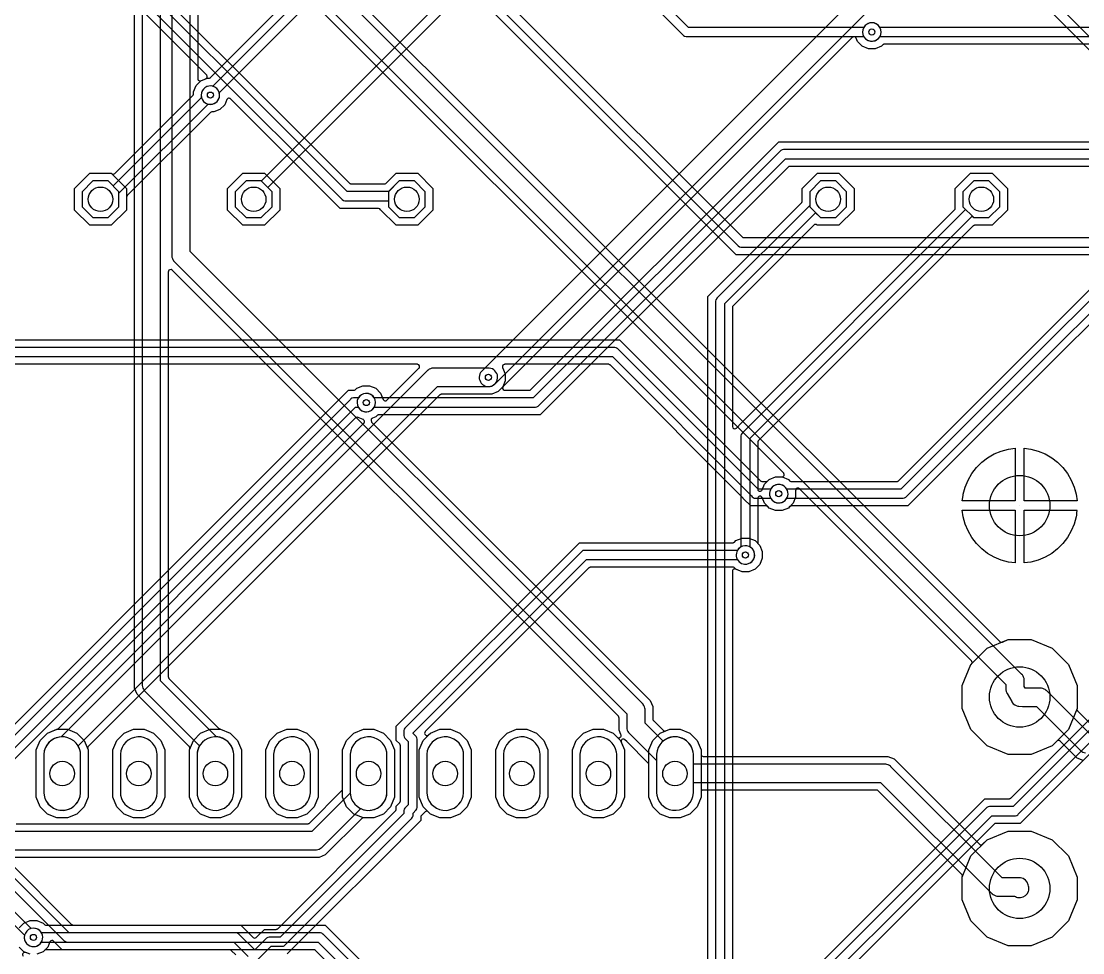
# Model space of a CAD drawing. Header units: inches. Extents: x 0 to 6.5, y 0 to 4.
# Drawn here: x 2.597 to 3.982, y 1.366 to 2.583 of the extents above; entities that cross this region are included whole.
import ezdxf

# ---------------------------------------------------------------- set-up
doc = ezdxf.new("R2010")
doc.units = ezdxf.units.IN

msp = doc.modelspace()

# ---------------------------------------------------------------- linework, layer by layer
at = {"layer": '16_copper'}
for points in [[(2.793, 3.46), (2.793, 2.277), (2.793, 2.2765), (2.793, 2.2761, 0.144215), (2.7955, 2.2697), (2.7957, 2.2694, 0.015626), (2.7962, 2.2688), (2.7965, 2.2685), (3.387, 1.678), (3.387, 1.661), (3.387, 1.6605), (3.387, 1.6601, 0.144215), (3.3895, 1.6537), (3.3897, 1.6534, 0.015626), (3.3902, 1.6528), (3.3905, 1.6525), (3.426, 1.617), (3.426, 1.5747), (3.4263, 1.572, 0.893655), (3.474, 1.5747), (3.474, 1.6253), (3.4737, 1.628, 0.55268), (3.4361, 1.6436), (3.4346, 1.6424), (3.411, 1.666), (3.411, 1.683), (3.411, 1.6835), (3.411, 1.6839, 0.144215), (3.4085, 1.6903), (3.4083, 1.6906, 0.015626), (3.4078, 1.6912), (3.4075, 1.6915), (2.817, 2.282), (2.817, 3.465)], [(2.7545, 3.4105), (2.7545, 1.716), (2.7545, 1.7155), (2.7545, 1.7151, 0.144215), (2.757, 1.7087), (2.7572, 1.7084, 0.015626), (2.7577, 1.7078), (2.758, 1.7075), (2.8293, 1.6362), (2.829, 1.6356, 0.112673), (2.826, 1.6253), (2.826, 1.5747), (2.8263, 1.572, 0.38172), (2.8513, 1.552), (2.854, 1.5523, 0.349916), (2.874, 1.5747), (2.874, 1.6253), (2.8737, 1.628, 0.348294), (2.8515, 1.648), (2.7785, 1.721), (2.7785, 3.4155)], [(3.9906, 2.393), (3.5999, 2.393), (3.5995, 2.393), (3.5992, 2.3929, 0.087654), (3.5982, 2.3925), (3.5982, 2.3925), (3.598, 2.3923), (3.5977, 2.3921), (3.2844, 2.0788), (3.2844, 2.0788), (3.2741, 2.0685), (3.0634, 2.0685), (3.063, 2.0685), (3.0627, 2.0684, 0.087654), (3.0617, 2.068), (3.0615, 2.0678), (3.0612, 2.0676), (3.0595, 2.0658), (3.055, 2.064), (3.0547, 2.0638), (3.0543, 2.0636, 0.383476), (3.0536, 2.0597), (3.0538, 2.0594), (3.054, 2.0591), (3.4177, 1.6955), (3.421, 1.6874), (3.421, 1.6714), (3.421, 1.671), (3.4211, 1.6707, 0.087654), (3.4215, 1.6697), (3.4217, 1.6695), (3.4219, 1.6692), (3.4347, 1.6565), (3.4347, 1.6564), (3.4348, 1.6564, 0.218356), (3.4371, 1.6556), (3.4375, 1.6557), (3.4378, 1.6558, 0.007894), (3.4379, 1.6558), (3.4432, 1.658), (3.4568, 1.658), (3.4693, 1.6528), (3.4788, 1.6433), (3.484, 1.6308), (3.484, 1.5692), (3.4788, 1.5567), (3.4693, 1.5472), (3.4568, 1.542), (3.4432, 1.542), (3.4307, 1.5472), (3.4212, 1.5567), (3.416, 1.5692), (3.416, 1.6116), (3.416, 1.612), (3.4159, 1.6123, 0.087654), (3.4155, 1.6133), (3.4153, 1.6135), (3.4151, 1.6138), (3.387, 1.6419), (3.387, 1.6419), (3.3847, 1.6442), (3.3845, 1.6444), (3.3843, 1.6446, 0.747777), (3.3798, 1.6409), (3.384, 1.6308), (3.384, 1.5692), (3.3788, 1.5567), (3.3693, 1.5472), (3.3568, 1.542), (3.3432, 1.542), (3.3307, 1.5472), (3.3212, 1.5567), (3.316, 1.5692), (3.316, 1.6308), (3.3212, 1.6433), (3.3307, 1.6528), (3.3432, 1.658), (3.3568, 1.658), (3.3693, 1.6528), (3.3745, 1.6476), (3.3747, 1.6474), (3.3749, 1.6472, 0.747791), (3.3794, 1.6509), (3.377, 1.6566), (3.377, 1.6726), (3.377, 1.673), (3.3769, 1.6733, 0.087654), (3.3765, 1.6743), (3.3763, 1.6745), (3.3761, 1.6748), (2.7936, 2.2573), (2.7935, 2.2573), (2.7935, 2.2574, 0.54841), (2.7886, 2.256), (2.7886, 2.2556), (2.7885, 2.2553, 0.01577), (2.7885, 2.2551), (2.7885, 1.7264), (2.7885, 1.726), (2.7886, 1.7257, 0.087654), (2.789, 1.7247), (2.7892, 1.7245), (2.7894, 1.7242), (2.8547, 1.6589), (2.855, 1.6587), (2.8553, 1.6585, 0.080707), (2.8562, 1.6581), (2.8565, 1.658), (2.8567, 1.658), (2.8693, 1.6528), (2.8788, 1.6433), (2.884, 1.6308), (2.884, 1.5692), (2.8788, 1.5567), (2.8693, 1.5472), (2.8568, 1.542), (2.8432, 1.542), (2.8307, 1.5472), (2.8212, 1.5567), (2.816, 1.5692), (2.816, 1.6308), (2.8166, 1.6322, 0.229632), (2.8164, 1.6348), (2.8162, 1.6351), (2.816, 1.6354, 0.007882), (2.8159, 1.6355), (2.7545, 1.6969), (2.7478, 1.7035), (2.7445, 1.7116), (2.7445, 3.4051)], [(2.827, 2.965), (2.827, 2.5075), (2.8271, 2.5071), (2.8271, 2.5067, 0.374457), (2.8304, 2.5045), (2.8304, 2.5045), (2.8304, 2.5045), (2.8307, 2.5046), (2.8311, 2.5047), (2.8391, 2.508), (2.8416, 2.508, 0.14431), (2.8433, 2.5085), (2.8435, 2.5087), (2.8438, 2.5089), (3.6621, 3.3272)], [(1.0958, 2.9328), (1.49, 2.5385), (1.49, 2.5025), (1.49, 2.5023), (1.49, 2.5021, 0.153128), (1.4913, 2.4987), (1.4918, 2.4983), (2.6009, 1.3891), (2.6008, 1.3888, 0.509526), (2.6134, 1.374), (2.6153, 1.3743, 1), (2.6097, 1.3977), (2.6094, 1.3976), (1.502, 2.505), (1.502, 2.541), (1.502, 2.5412), (1.502, 2.5414, 0.153128), (1.5007, 2.5448), (1.5002, 2.5452), (1.106, 2.9395)], [(4.8761, 2.5525), (3.7234, 2.5525), (3.723, 2.5525), (3.7227, 2.5524, 0.087654), (3.7217, 2.552), (3.7215, 2.5518), (3.7212, 2.5516), (3.7195, 2.5498), (3.7114, 2.5465), (3.7026, 2.5465), (3.6945, 2.5498), (3.6883, 2.556), (3.6865, 2.5605), (3.6863, 2.5608), (3.6861, 2.5612, 0.383476), (3.6822, 2.5619), (3.6819, 2.5617), (3.6816, 2.5615), (3.2257, 2.1056), (3.2257, 2.1055), (3.2256, 2.1055, 0.54841), (3.227, 2.1006), (3.2274, 2.1006), (3.2277, 2.1005, 0.01577), (3.2279, 2.1005), (3.2596, 2.1005), (3.26, 2.1005), (3.2603, 2.1006, 0.087654), (3.2613, 2.101), (3.2615, 2.1012), (3.2618, 2.1014), (3.5854, 2.425), (4.0051, 2.425)], [(3.0369, 1.3441), (2.9907, 1.3902), (2.9906, 1.3904), (2.9904, 1.3905, 0.153125), (2.9871, 1.392), (2.9865, 1.392), (2.659, 1.392), (1.5406, 2.5104), (1.5407, 2.5107, 1), (1.5173, 2.5163), (1.517, 2.5144, 0.509526), (1.5318, 2.5018), (1.5321, 2.5019), (2.6523, 1.3818), (2.6524, 1.3816), (2.6526, 1.3815, 0.153125), (2.6559, 1.38), (2.6565, 1.38), (2.984, 1.38), (3.0288, 1.3352)], [(3.9985, 2.415), (3.592, 2.415), (3.5918, 2.415), (3.5916, 2.415, 0.153128), (3.5882, 2.4137), (3.5878, 2.4132), (3.265, 2.0905), (3.0574, 2.0905), (3.0573, 2.0908, 1), (3.0367, 2.0782), (3.0378, 2.0767, 0.240078), (3.0479, 2.0725), (3.0498, 2.0728, 0.198911), (3.0573, 2.0782), (3.0574, 2.0785), (3.2675, 2.0785), (3.2677, 2.0785), (3.2679, 2.0785, 0.153128), (3.2713, 2.0798), (3.2717, 2.0803), (3.5945, 2.403), (3.996, 2.403)], [(3.493, 0.9649), (3.493, 2.2231), (3.6151, 2.3452), (3.6153, 2.3455), (3.6155, 2.3458, 0.087651), (3.6159, 2.3467), (3.616, 2.347), (3.616, 2.3474), (3.616, 2.3641), (3.6359, 2.384), (3.6641, 2.384), (3.684, 2.3641), (3.684, 2.3359), (3.6641, 2.316), (3.6359, 2.316), (3.6356, 2.3163, 0.414231), (3.6314, 2.3163), (3.5259, 2.2108), (3.5257, 2.2105), (3.5255, 2.2102, 0.087651), (3.5251, 2.2093), (3.525, 2.209), (3.525, 2.2086), (3.525, 2.0534), (3.525, 2.0533), (3.525, 2.0531, 0.548396), (3.5295, 2.0508), (3.5297, 2.051), (3.53, 2.0511, 0.015772), (3.5301, 2.0512), (3.5363, 2.0574), (3.8151, 2.3362), (3.8153, 2.3365), (3.8155, 2.3368, 0.087651), (3.8159, 2.3377), (3.816, 2.338), (3.816, 2.3384), (3.816, 2.3641), (3.8359, 2.384), (3.8641, 2.384), (3.884, 2.3641), (3.884, 2.3359), (3.8641, 2.316), (3.8414, 2.316), (3.841, 2.316), (3.8407, 2.3159, 0.087654), (3.8397, 2.3155), (3.8395, 2.3153), (3.8392, 2.3151), (3.5589, 2.0348), (3.5587, 2.0345), (3.5585, 2.0342, 0.087651), (3.5581, 2.0333), (3.558, 2.033), (3.558, 2.0326), (3.558, 1.9717), (3.558, 1.9714), (3.558, 1.9711, 0.74779), (3.5638, 1.9705), (3.5668, 1.978), (3.573, 1.9842), (3.5811, 1.9875), (3.5899, 1.9875), (3.598, 1.9842), (3.5997, 1.9824, 0.144304), (3.6012, 1.9816), (3.6015, 1.9815), (3.6019, 1.9815), (3.7396, 1.9815), (3.74, 1.9815), (3.7403, 1.9816, 0.087654), (3.7413, 1.982), (3.7415, 1.9822), (3.7418, 1.9824), (4.1844, 2.425)], [(4.1868, 2.4132), (3.745, 1.9715), (3.5959, 1.9715), (3.5958, 1.9718, 1), (3.5752, 1.9592), (3.5763, 1.9577, 0.240078), (3.5864, 1.9535), (3.5883, 1.9538, 0.198911), (3.5958, 1.9592), (3.5959, 1.9595), (3.7475, 1.9595), (3.7477, 1.9595), (3.7479, 1.9595, 0.153128), (3.7513, 1.9608), (3.7517, 1.9613), (4.1935, 2.403)], [(4.1967, 2.3921), (3.7541, 1.9495), (3.6019, 1.9495), (3.6015, 1.9495), (3.6012, 1.9494, 0.087654), (3.6002, 1.949), (3.6, 1.9488), (3.5997, 1.9486), (3.598, 1.9468), (3.5899, 1.9435), (3.5811, 1.9435), (3.573, 1.9468), (3.5668, 1.953), (3.5638, 1.9605), (3.5636, 1.9607), (3.5635, 1.9609, 0.747777), (3.558, 1.9593), (3.558, 1.9019), (3.558, 1.9015), (3.5581, 1.9012, 0.087654), (3.5585, 1.9002), (3.5587, 1.9), (3.5589, 1.8997), (3.5607, 1.898), (3.564, 1.8899), (3.564, 1.8811), (3.5607, 1.873), (3.5545, 1.8668), (3.5464, 1.8635), (3.5376, 1.8635), (3.5291, 1.867), (3.5288, 1.8671), (3.5284, 1.8672, 0.383481), (3.5251, 1.865), (3.5251, 1.8647), (3.525, 1.8642), (3.525, 1.2449)], [(3.515, 0.957), (3.515, 2.214), (3.6335, 2.3325), (3.6401, 2.326), (3.6599, 2.326), (3.674, 2.3401), (3.674, 2.3599), (3.6599, 2.374), (3.6401, 2.374), (3.626, 2.3599), (3.626, 2.342), (3.5048, 2.2207), (3.5046, 2.2206), (3.5045, 2.2204, 0.153125), (3.503, 2.2171), (3.503, 2.2165), (3.503, 0.9595)], [(3.5363, 1.2489), (3.8544, 1.567), (3.8861, 1.567), (3.8865, 1.567), (3.8868, 1.5671, 0.087654), (3.8878, 1.5675), (3.888, 1.5677), (3.8883, 1.5679), (4.4986, 2.1782)], [(4.5095, 2.175), (3.8915, 1.557), (3.861, 1.557), (3.8608, 1.557), (3.8606, 1.557, 0.153128), (3.8572, 1.5557), (3.8568, 1.5552), (3.5378, 1.2362)], [(3.548, 1.2295), (3.8635, 1.545), (3.894, 1.545), (3.8942, 1.545), (3.8944, 1.545, 0.153128), (3.8978, 1.5463), (3.8982, 1.5468), (4.5197, 2.1683)], [(4.5315, 2.1659), (3.9006, 1.535), (3.8689, 1.535), (3.8685, 1.535), (3.8682, 1.5349, 0.087654), (3.8672, 1.5345), (3.867, 1.5343), (3.8667, 1.5341), (3.5589, 1.2263)], [(2.5899, 1.5345), (2.9706, 1.5345), (2.971, 1.5345), (2.9713, 1.5346, 0.087654), (2.9723, 1.535), (2.9725, 1.5352), (2.9728, 1.5354), (3.0151, 1.5777), (3.0153, 1.578), (3.0155, 1.5783, 0.087651), (3.0159, 1.5792), (3.016, 1.5795), (3.016, 1.5795, 0.010007), (3.016, 1.5796), (3.016, 1.5799), (3.016, 1.6308), (3.0212, 1.6433), (3.0307, 1.6528), (3.0432, 1.658), (3.0568, 1.658), (3.0693, 1.6528), (3.0788, 1.6433), (3.084, 1.6308), (3.084, 1.5692), (3.0788, 1.5567), (3.0693, 1.5472), (3.0568, 1.542), (3.0429, 1.542), (3.0425, 1.542), (3.0422, 1.5419, 0.087654), (3.0412, 1.5415), (3.041, 1.5413), (3.0407, 1.5411), (2.9935, 1.4938), (2.9854, 1.4905), (2.5819, 1.4905)], [(2.5795, 1.5005), (2.981, 1.5005), (2.9815, 1.5005), (2.9819, 1.5005, 0.144215), (2.9883, 1.503), (2.9886, 1.5032, 0.015626), (2.9892, 1.5037), (2.9895, 1.504), (3.0398, 1.5543), (3.0408, 1.5538, 0.516612), (3.074, 1.5747), (3.074, 1.6253), (3.0737, 1.628, 0.893655), (3.026, 1.6253), (3.026, 1.5747), (3.026, 1.5745), (2.976, 1.5245), (2.5845, 1.5245)], [(2.5797, 1.4854), (2.6622, 1.4029), (2.6625, 1.4027), (2.6628, 1.4025, 0.087651), (2.6637, 1.4021), (2.664, 1.402), (2.6644, 1.402), (2.9931, 1.402), (3.0375, 1.3576)], [(3.0155, 1.3344), (2.9808, 1.3691), (2.9805, 1.3693), (2.9802, 1.3695, 0.087651), (2.9793, 1.3699), (2.979, 1.37), (2.9786, 1.37), (2.6499, 1.37), (2.6396, 1.3803), (2.6388, 1.3811, 0.458567), (2.6342, 1.3808), (2.6341, 1.3805), (2.6339, 1.3801), (2.6312, 1.3735), (2.625, 1.3673), (2.6169, 1.364)], [(2.6081, 1.364), (2.6024, 1.3664), (2.6022, 1.3664), (2.6019, 1.3665, 0.747768), (2.5992, 1.3615)]]:
    msp.add_lwpolyline(points, format="xyb", dxfattribs=at)
for points in [[(4.5329, 3.42, 0.924393), (4.5329, 3.444), (4.521, 3.444), (4.5205, 3.444), (4.5201, 3.444, 0.144215), (4.5137, 3.4415), (4.5134, 3.4413, 0.015626), (4.5128, 3.4408), (4.5125, 3.4405), (3.1973, 2.1253), (3.1962, 2.1238, 0.854081), (3.2143, 2.1083), (4.526, 3.42)], [(2.8463, 2.4743, 0.414214), (2.8552, 2.4888), (2.8551, 2.4891), (3.6819, 3.3159), (3.6822, 3.3158, 1), (3.6878, 3.3392), (3.6859, 3.3395, 0.509526), (3.6733, 3.3247), (3.6734, 3.3244), (2.8466, 2.4976), (2.8463, 2.4977, 1), (2.8407, 2.4743), (2.8426, 2.474), (2.8444, 2.474)], [(4.9815, 2.487), (4.9815, 2.513), (4.963, 2.5315), (4.937, 2.5315), (4.9332, 2.5278), (4.8882, 2.5727), (4.8881, 2.5729), (4.8879, 2.573, 0.153125), (4.8846, 2.5745), (4.884, 2.5745), (3.7174, 2.5745), (3.7173, 2.5748, 1), (3.6967, 2.5622), (3.6978, 2.5607, 0.509525), (3.7173, 2.5622), (3.7174, 2.5625), (4.8815, 2.5625), (4.9247, 2.5193), (4.9185, 2.513), (4.9185, 2.487), (4.937, 2.4685), (4.963, 2.4685)], [(3.5448, 1.8738, 0.668177), (3.5483, 1.8958), (3.548, 1.8959), (3.548, 2.038), (3.838, 2.328), (3.8401, 2.326), (3.8599, 2.326), (3.874, 2.3401), (3.874, 2.3599), (3.8599, 2.374), (3.8401, 2.374), (3.826, 2.3599), (3.826, 2.3401), (3.8295, 2.3365), (3.5378, 2.0447), (3.5376, 2.0446), (3.5375, 2.0444, 0.153125), (3.536, 2.0411), (3.536, 2.0405), (3.536, 1.8959), (3.5357, 1.8958, 0.788335), (3.5429, 1.8735)], [(2.654, 1.5523, 0.349916), (2.674, 1.5747), (2.674, 1.6253), (2.6737, 1.628, 0.893655), (2.626, 1.6253), (2.626, 1.5747), (2.6263, 1.572, 0.38172), (2.6513, 1.552)], [(2.754, 1.5523, 0.349916), (2.774, 1.5747), (2.774, 1.6253), (2.7737, 1.628, 0.893655), (2.726, 1.6253), (2.726, 1.5747), (2.7263, 1.572, 0.38172), (2.7513, 1.552)], [(2.954, 1.5523, 0.349916), (2.974, 1.5747), (2.974, 1.6253), (2.9737, 1.628, 0.893655), (2.926, 1.6253), (2.926, 1.5747), (2.9263, 1.572, 0.38172), (2.9513, 1.552)], [(3.154, 1.5523, 0.349916), (3.174, 1.5747), (3.174, 1.6253), (3.1737, 1.628, 0.893655), (3.126, 1.6253), (3.126, 1.5747), (3.1263, 1.572, 0.38172), (3.1513, 1.552)], [(3.254, 1.5523, 0.349916), (3.274, 1.5747), (3.274, 1.6253), (3.2737, 1.628, 0.893655), (3.226, 1.6253), (3.226, 1.5747), (3.2263, 1.572, 0.38172), (3.2513, 1.552)], [(3.354, 1.5523, 0.349916), (3.374, 1.5747), (3.374, 1.6253), (3.3737, 1.628, 0.893655), (3.326, 1.6253), (3.326, 1.5747), (3.3263, 1.572, 0.38172), (3.3513, 1.552)]]:
    msp.add_lwpolyline(points, format="xyb", close=True, dxfattribs=at)
msp.add_lwpolyline([(3.712, 3.176), (2.91, 2.374), (2.9099, 2.374), (2.8901, 2.374), (2.876, 2.3599), (2.876, 2.3401), (2.8901, 2.326), (2.9099, 2.326), (2.924, 2.3401), (2.924, 2.3599), (2.9185, 2.3655), (3.7222, 3.1693)], dxfattribs=at)
for points in [[(2.6859, 2.316), (2.666, 2.3359), (2.666, 2.3641), (2.6859, 2.384), (2.7141, 2.384), (2.734, 2.3641), (2.734, 2.3359), (2.7141, 2.316)], [(2.724, 2.3401), (2.724, 2.3599), (2.7099, 2.374), (2.6901, 2.374), (2.676, 2.3599), (2.676, 2.3401), (2.6901, 2.326), (2.7099, 2.326)], [(3.124, 2.3401), (3.124, 2.3599), (3.1099, 2.374), (3.0901, 2.374), (3.076, 2.3599), (3.076, 2.3401), (3.0901, 2.326), (3.1099, 2.326)], [(3.8251, 1.956), (3.8257, 1.9606), (3.8257, 1.9606), (3.8257, 1.9606), (3.8261, 1.9636), (3.8261, 1.9636), (3.8261, 1.9636), (3.8263, 1.9647), (3.8288, 1.9742), (3.8326, 1.9832), (3.8375, 1.9918), (3.8435, 1.9996), (3.8504, 2.0065), (3.8582, 2.0125), (3.8668, 2.0174), (3.8758, 2.0212), (3.8853, 2.0237), (3.894, 2.0249), (3.894, 1.956)], [(3.906, 1.956), (3.906, 2.0249), (3.9147, 2.0237), (3.9242, 2.0212), (3.9332, 2.0174), (3.9418, 2.0125), (3.9496, 2.0065), (3.9565, 1.9996), (3.9625, 1.9918), (3.9674, 1.9832), (3.9712, 1.9742), (3.9737, 1.9647), (3.9749, 1.956)], [(3.8853, 1.8763), (3.8758, 1.8788), (3.8668, 1.8826), (3.8582, 1.8875), (3.8504, 1.8935), (3.8435, 1.9004), (3.8375, 1.9082), (3.8326, 1.9168), (3.8288, 1.9258), (3.8263, 1.9353), (3.8251, 1.944), (3.894, 1.944), (3.894, 1.8751)], [(3.9, 1.95), (3.9, 1.95), (3.9, 1.95), (3.9, 1.95)], [(3.906, 1.944), (3.9749, 1.944), (3.9748, 1.9434), (3.9748, 1.9434), (3.9748, 1.9434), (3.9744, 1.9404), (3.9744, 1.9404), (3.9744, 1.9404), (3.974, 1.9374), (3.974, 1.9374), (3.974, 1.9374), (3.9737, 1.9353), (3.9712, 1.9258), (3.9674, 1.9168), (3.9625, 1.9082), (3.9565, 1.9004), (3.9496, 1.8935), (3.9418, 1.8875), (3.9332, 1.8826), (3.9242, 1.8788), (3.9147, 1.8763), (3.906, 1.8751)], [(3.8851, 1.625), (3.8575, 1.6364), (3.8364, 1.6575), (3.825, 1.6851), (3.825, 1.7149), (3.8364, 1.7425), (3.8575, 1.7636), (3.8851, 1.775), (3.9149, 1.775), (3.9425, 1.7636), (3.9636, 1.7425), (3.975, 1.7149), (3.975, 1.6851), (3.9636, 1.6575), (3.9425, 1.6364), (3.9149, 1.625)], [(2.6432, 1.542), (2.6307, 1.5472), (2.6212, 1.5567), (2.616, 1.5692), (2.616, 1.6308), (2.6212, 1.6433), (2.6307, 1.6528), (2.6432, 1.658), (2.6568, 1.658), (2.6693, 1.6528), (2.6788, 1.6433), (2.684, 1.6308), (2.684, 1.5692), (2.6788, 1.5567), (2.6693, 1.5472), (2.6568, 1.542)], [(2.7432, 1.542), (2.7307, 1.5472), (2.7212, 1.5567), (2.716, 1.5692), (2.716, 1.6308), (2.7212, 1.6433), (2.7307, 1.6528), (2.7432, 1.658), (2.7568, 1.658), (2.7693, 1.6528), (2.7788, 1.6433), (2.784, 1.6308), (2.784, 1.5692), (2.7788, 1.5567), (2.7693, 1.5472), (2.7568, 1.542)], [(2.9432, 1.542), (2.9307, 1.5472), (2.9212, 1.5567), (2.916, 1.5692), (2.916, 1.6308), (2.9212, 1.6433), (2.9307, 1.6528), (2.9432, 1.658), (2.9568, 1.658), (2.9693, 1.6528), (2.9788, 1.6433), (2.984, 1.6308), (2.984, 1.5692), (2.9788, 1.5567), (2.9693, 1.5472), (2.9568, 1.542)], [(3.1432, 1.542), (3.1307, 1.5472), (3.1212, 1.5567), (3.116, 1.5692), (3.116, 1.6308), (3.1212, 1.6433), (3.1307, 1.6528), (3.1432, 1.658), (3.1568, 1.658), (3.1693, 1.6528), (3.1788, 1.6433), (3.184, 1.6308), (3.184, 1.5692), (3.1788, 1.5567), (3.1693, 1.5472), (3.1568, 1.542)], [(3.2432, 1.542), (3.2307, 1.5472), (3.2212, 1.5567), (3.216, 1.5692), (3.216, 1.6308), (3.2212, 1.6433), (3.2307, 1.6528), (3.2432, 1.658), (3.2568, 1.658), (3.2693, 1.6528), (3.2788, 1.6433), (3.284, 1.6308), (3.284, 1.5692), (3.2788, 1.5567), (3.2693, 1.5472), (3.2568, 1.542)], [(3.8851, 1.375), (3.8575, 1.3864), (3.8364, 1.4075), (3.825, 1.4351), (3.825, 1.4649), (3.8364, 1.4925), (3.8575, 1.5136), (3.8851, 1.525), (3.9149, 1.525), (3.9425, 1.5136), (3.9636, 1.4925), (3.975, 1.4649), (3.975, 1.4351), (3.9636, 1.4075), (3.9425, 1.3864), (3.9149, 1.375)]]:
    msp.add_lwpolyline(points, close=True, dxfattribs=at)
at = {"layer": '1_copper'}
for points in [[(4.5046, 2.0489), (3.713, 2.8405), (3.713, 2.8765), (3.713, 2.8767), (3.713, 2.8769, 0.153128), (3.7117, 2.8803), (3.7112, 2.8807), (3.1631, 3.4289), (3.1632, 3.4292, 1), (3.1398, 3.4348), (3.1395, 3.4329, 0.509526), (3.1543, 3.4203), (3.1546, 3.4204), (3.701, 2.874), (3.701, 2.838), (3.701, 2.8378), (3.701, 2.8376, 0.153128), (3.7023, 2.8342), (3.7028, 2.8338), (4.4961, 2.0404)], [(3.1215, 2.9035), (3.4608, 2.5643), (3.4609, 2.5641), (3.4611, 2.564, 0.153125), (3.4644, 2.5625), (3.465, 2.5625), (3.6966, 2.5625), (3.6967, 2.5622, 0.282028), (3.7079, 2.5565), (3.7098, 2.5568, 1), (3.7042, 2.5802), (3.7024, 2.5796, 0.158384), (3.6967, 2.5748), (3.6966, 2.5745), (3.4675, 2.5745), (3.1282, 2.9137)], [(4.114, 2.2995), (3.539, 2.2995), (2.9926, 2.8459), (2.9927, 2.8462, 1), (2.9693, 2.8518), (2.969, 2.8499, 0.509526), (2.9838, 2.8373), (2.9841, 2.8374), (3.5323, 2.2893), (3.5324, 2.2891), (3.5326, 2.289, 0.153125), (3.5359, 2.2875), (3.5365, 2.2875), (4.1115, 2.2875)], [(2.8719, 2.7747), (3.8741, 1.7725), (3.8742, 1.7724), (3.8742, 1.7724, 0.218345), (3.8766, 1.7716), (3.877, 1.7717), (3.8773, 1.7718, 0.007884), (3.8774, 1.7718), (3.8851, 1.775), (3.9149, 1.775), (3.9425, 1.7636), (3.9636, 1.7425), (3.975, 1.7149), (3.975, 1.6851), (3.975, 1.6851, 0.218355), (3.9752, 1.6826), (3.9755, 1.6822), (3.9756, 1.682, 0.007911), (3.9757, 1.6819), (3.9957, 1.6619)], [(2.8405, 2.758), (3.882, 1.7165), (3.882, 1.7105), (3.882, 1.7099), (3.8821, 1.7093, 0.082892), (3.8831, 1.7055), (3.8833, 1.7051), (3.8836, 1.7045), (3.8896, 1.694), (3.8899, 1.6935), (3.8902, 1.693, 0.191628), (3.8977, 1.6882), (3.8982, 1.6882), (3.8988, 1.6881), (3.9038, 1.6876), (3.9043, 1.6875), (3.905, 1.6875), (3.922, 1.6875), (3.979, 1.6305), (3.9794, 1.6302), (3.9797, 1.6299, 0.144213), (3.9859, 1.6271)], [(3.9925, 1.651), (3.9355, 1.708), (3.9351, 1.7083), (3.9348, 1.7086, 0.144213), (3.9286, 1.7114), (3.9282, 1.7114, 0.015609), (3.9274, 1.7115), (3.927, 1.7115), (3.9072, 1.7115), (3.906, 1.7137), (3.906, 1.7215), (3.906, 1.722), (3.906, 1.7224, 0.144215), (3.9035, 1.7288), (3.9033, 1.7291, 0.015626), (3.9028, 1.7297), (3.9025, 1.73), (2.861, 2.7715)], [(2.5344, 2.1665), (3.3776, 2.1665), (3.5617, 1.9824), (3.562, 1.9822), (3.5623, 1.982, 0.087651), (3.5632, 1.9816), (3.5635, 1.9815), (3.5639, 1.9815), (3.5691, 1.9815), (3.5695, 1.9815), (3.5698, 1.9816, 0.087654), (3.5708, 1.982), (3.571, 1.9822), (3.5713, 1.9824), (3.573, 1.9842), (3.5811, 1.9875), (3.5896, 1.9875), (3.5898, 1.9875), (3.5899, 1.9875, 0.54841), (3.5923, 1.992), (3.5921, 1.9922), (3.5919, 1.9925, 0.015772), (3.5918, 1.9926), (2.837, 2.7474)], [(2.6794, 2.7167), (3.0252, 2.3709), (3.0255, 2.3707), (3.0258, 2.3705, 0.087651), (3.0267, 2.3701), (3.027, 2.37), (3.0274, 2.37), (3.0707, 2.37), (3.071, 2.37), (3.0713, 2.3701, 0.087654), (3.0723, 2.3705), (3.0725, 2.3707), (3.0728, 2.3709), (3.0859, 2.384), (3.1141, 2.384), (3.134, 2.3641), (3.134, 2.3359), (3.1141, 2.316), (3.0859, 2.316), (3.0657, 2.3362), (3.0657, 2.3363, 0.291647), (3.063, 2.338), (3.0129, 2.338), (2.8698, 2.4811), (2.8695, 2.4813), (2.8692, 2.4816, 0.383473), (2.8652, 2.4808), (2.8651, 2.4805), (2.8649, 2.4801), (2.8622, 2.4735), (2.856, 2.4673), (2.8479, 2.464), (2.8454, 2.464, 0.14431), (2.8437, 2.4635), (2.8435, 2.4633), (2.8432, 2.4631), (2.7349, 2.3548), (2.7347, 2.3545), (2.7345, 2.3542, 0.087651), (2.7341, 2.3533), (2.734, 2.353), (2.734, 2.3526), (2.734, 2.3359), (2.7141, 2.316), (2.6859, 2.316), (2.666, 2.3359), (2.666, 2.3641), (2.6859, 2.384), (2.7141, 2.384), (2.7144, 2.3837, 0.414231), (2.7186, 2.3837), (2.8206, 2.4857), (2.8208, 2.486), (2.821, 2.4863, 0.087651), (2.8214, 2.4872), (2.8215, 2.4875), (2.8215, 2.4879), (2.8215, 2.4904), (2.8248, 2.4985), (2.831, 2.5047), (2.8376, 2.5074), (2.838, 2.5076), (2.8383, 2.5078, 0.383476), (2.839, 2.5117), (2.8389, 2.5119), (2.8386, 2.5123), (2.6568, 2.6941)], [(2.5435, 2.1445), (3.3685, 2.1445), (3.5501, 1.9629), (3.5501, 1.9629, 0.258803), (3.5549, 1.9595), (3.5555, 1.9595), (3.5751, 1.9595), (3.5752, 1.9592, 1), (3.5958, 1.9718), (3.5947, 1.9733, 0.509525), (3.5752, 1.9718), (3.5751, 1.9715), (3.5585, 1.9715), (3.3752, 2.1547), (3.3751, 2.1549), (3.3749, 2.155, 0.153125), (3.3716, 2.1565), (3.371, 2.1565), (2.541, 2.1565)], [(2.397, 1.4737), (3.0239, 2.1005), (3.0306, 2.1005), (3.031, 2.1005), (3.0313, 2.1006, 0.087654), (3.0323, 2.101), (3.0325, 2.1012), (3.0328, 2.1014), (3.0345, 2.1032), (3.0426, 2.1065), (3.0514, 2.1065), (3.0595, 2.1032), (3.0657, 2.097), (3.0691, 2.0886), (3.0693, 2.0883), (3.0695, 2.0879, 0.383476), (3.0734, 2.0872), (3.0737, 2.0874), (3.074, 2.0876), (3.1158, 2.1294), (3.1158, 2.1295), (3.1159, 2.1295, 0.54841), (3.1145, 2.1344), (3.1141, 2.1344), (3.1138, 2.1345, 0.01577), (3.1136, 2.1345), (2.5489, 2.1345)], [(3.9831, 1.617), (3.975, 1.6203), (3.9528, 1.6425), (3.9527, 1.6427, 0.39257), (3.9486, 1.6425), (3.9425, 1.6364), (3.9149, 1.625), (3.8851, 1.625), (3.8575, 1.6364), (3.8364, 1.6575), (3.825, 1.6851), (3.825, 1.7149), (3.8364, 1.7425), (3.837, 1.7431, 0.414231), (3.837, 1.7473), (3.6126, 1.9718), (3.6125, 1.9718), (3.6125, 1.9719, 0.54841), (3.6076, 1.9705), (3.6076, 1.9701), (3.6075, 1.9698, 0.01577), (3.6075, 1.9696), (3.6075, 1.9611), (3.6042, 1.953), (3.598, 1.9468), (3.5899, 1.9435), (3.5811, 1.9435), (3.573, 1.9468), (3.5713, 1.9486, 0.144304), (3.5698, 1.9494), (3.5695, 1.9495), (3.5691, 1.9495), (3.5489, 1.9495), (3.5394, 1.959), (3.5392, 1.9593), (3.5391, 1.9596, 0.015774), (3.539, 1.9598), (3.5388, 1.96), (3.5386, 1.9603), (3.3653, 2.1336), (3.365, 2.1338), (3.3647, 2.134, 0.087651), (3.3638, 2.1344), (3.3635, 2.1345), (3.3631, 2.1345), (3.2278, 2.1345), (3.2274, 2.1344), (3.227, 2.1344, 0.383484), (3.2248, 2.1311), (3.2249, 2.1308), (3.225, 2.1304), (3.2285, 2.1219), (3.2285, 2.1131), (3.2252, 2.105), (3.219, 2.0988), (3.2109, 2.0955), (3.1454, 2.0955), (3.145, 2.0955), (3.1447, 2.0954, 0.087654), (3.1437, 2.095), (3.1435, 2.0948), (3.1432, 2.0946), (2.6841, 1.6355), (2.684, 1.6354), (2.684, 1.6354, 0.218345), (2.6832, 1.633), (2.6833, 1.6326), (2.6834, 1.6323, 0.005221), (2.6834, 1.6322), (2.684, 1.6308), (2.684, 1.5692), (2.6788, 1.5567), (2.6693, 1.5472), (2.6568, 1.542), (2.6432, 1.542), (2.6307, 1.5472), (2.6212, 1.5567), (2.616, 1.5692), (2.616, 1.6308), (2.6212, 1.6433), (2.6307, 1.6528), (2.6433, 1.658), (2.6435, 1.658), (2.6438, 1.6581, 0.087654), (2.6448, 1.6585), (2.645, 1.6587), (2.6453, 1.6589), (3.0439, 2.0575), (3.0441, 2.0578), (3.0443, 2.0581, 0.383473), (3.0435, 2.062), (3.0433, 2.0622), (3.0429, 2.0624), (3.0363, 2.0651), (3.0363, 2.0651), (3.0362, 2.0651, 0.218355), (3.0337, 2.0649), (3.0334, 2.0647), (3.0331, 2.0645, 0.007882), (3.0331, 2.0644), (2.5687, 1.6001)], [(2.03, 1.0755), (3.033, 2.0785), (3.0366, 2.0785), (3.0367, 2.0782, 1), (3.0573, 2.0908), (3.0562, 2.0923, 0.509525), (3.0367, 2.0908), (3.0366, 2.0905), (3.0305, 2.0905), (3.0303, 2.0905), (3.0301, 2.0905, 0.153128), (3.0267, 2.0892), (3.0263, 2.0887), (2.3966, 1.4591), (2.3962, 1.4598, 1), (2.3778, 1.4442), (2.3792, 1.4428), (2.3799, 1.4424), (2.0198, 1.0822)], [(2.5938, 1.3985), (2.6, 1.4047), (2.6081, 1.408), (2.6169, 1.408), (2.625, 1.4047), (2.6267, 1.4029, 0.144304), (2.6282, 1.4021), (2.6285, 1.402), (2.6289, 1.402), (2.8831, 1.402), (2.8991, 1.386), (2.8993, 1.3859, 0.39257), (2.9034, 1.386), (2.9139, 1.3965), (2.9291, 1.3965), (2.9295, 1.3965), (2.9298, 1.3966, 0.087654), (2.9308, 1.397), (2.931, 1.3972), (2.9313, 1.3974), (3.0851, 1.5512), (3.0853, 1.5515), (3.0855, 1.5518, 0.087651), (3.0859, 1.5527), (3.086, 1.553), (3.086, 1.5534), (3.086, 1.5576), (3.0906, 1.5622), (3.0908, 1.5625), (3.091, 1.5628, 0.087651), (3.0914, 1.5637), (3.0915, 1.564), (3.0915, 1.5644), (3.0915, 1.6366), (3.0915, 1.637), (3.0914, 1.6373, 0.087654), (3.091, 1.6383), (3.0908, 1.6385), (3.0906, 1.6388), (3.086, 1.6434), (3.086, 1.6621), (3.3254, 1.9015), (3.5256, 1.9015), (3.526, 1.9015), (3.5263, 1.9016, 0.087654), (3.5273, 1.902), (3.5275, 1.9022), (3.5278, 1.9024), (3.5295, 1.9042), (3.5376, 1.9075), (3.5464, 1.9075), (3.5545, 1.9042), (3.5607, 1.898), (3.564, 1.8899), (3.564, 1.8811), (3.5607, 1.873), (3.5545, 1.8668), (3.5464, 1.8635), (3.5376, 1.8635), (3.5295, 1.8668), (3.5278, 1.8686, 0.144304), (3.5263, 1.8694), (3.526, 1.8695), (3.5256, 1.8695), (3.3399, 1.8695), (3.3395, 1.8695), (3.3392, 1.8694, 0.087654), (3.3382, 1.869), (3.338, 1.8688), (3.3377, 1.8686), (3.124, 1.6549), (3.1239, 1.6547, 0.96596), (3.1284, 1.6505), (3.1307, 1.6528), (3.1432, 1.658), (3.1568, 1.658), (3.1693, 1.6528), (3.1788, 1.6433), (3.184, 1.6308), (3.184, 1.5692), (3.1788, 1.5567), (3.1693, 1.5472), (3.1568, 1.542), (3.1432, 1.542), (3.1307, 1.5472), (3.1279, 1.55), (3.1277, 1.5502, 0.39257), (3.1237, 1.55), (3.1189, 1.5453), (3.1187, 1.545), (3.1185, 1.5447, 0.087664), (3.1181, 1.5438), (3.118, 1.5435), (3.118, 1.5431), (3.118, 1.5389), (2.9436, 1.3645)], [(2.899, 1.3505), (2.923, 1.3745), (2.937, 1.3745, 0.172369), (2.9408, 1.3758), (2.9412, 1.3763), (3.1062, 1.5413), (3.1064, 1.5414), (3.1065, 1.5416, 0.153125), (3.108, 1.5449), (3.108, 1.5455), (3.108, 1.5485), (3.1117, 1.5523), (3.1119, 1.5524), (3.112, 1.5526, 0.153125), (3.1135, 1.5559), (3.1135, 1.5565), (3.1135, 1.6445), (3.1135, 1.6447), (3.1135, 1.6449, 0.153128), (3.1122, 1.6483), (3.1117, 1.6487), (3.108, 1.6525), (3.108, 1.653), (3.3345, 1.8795), (3.5316, 1.8795), (3.5317, 1.8792, 1), (3.5523, 1.8918), (3.5512, 1.8933, 0.509525), (3.5317, 1.8918), (3.5316, 1.8915), (3.332, 1.8915), (3.3318, 1.8915), (3.3316, 1.8915, 0.153128), (3.3282, 1.8902), (3.3278, 1.8897), (3.0978, 1.6597), (3.0976, 1.6596), (3.0975, 1.6594, 0.153125), (3.096, 1.6561), (3.096, 1.6555), (3.096, 1.65), (3.096, 1.6498), (3.096, 1.6496, 0.153128), (3.0973, 1.6462), (3.0978, 1.6458), (3.1015, 1.642), (3.1015, 1.559), (3.0978, 1.5552), (3.0976, 1.5551), (3.0975, 1.5549, 0.153125), (3.096, 1.5516), (3.096, 1.551), (3.096, 1.548), (2.9345, 1.3865), (2.9205, 1.3865), (2.9203, 1.3865), (2.9201, 1.3865, 0.153128), (2.9167, 1.3852), (2.9163, 1.3847), (2.9013, 1.3697), (2.8807, 1.3902), (2.8806, 1.3904), (2.8804, 1.3905, 0.153125), (2.8771, 1.392), (2.8765, 1.392), (2.6229, 1.392), (2.6228, 1.3923, 1), (2.6022, 1.3797), (2.6033, 1.3782, 0.509525), (2.6228, 1.3797), (2.6229, 1.38), (2.874, 1.38), (2.8928, 1.3613)], [(2.8765, 1.3634), (2.8708, 1.3691), (2.8705, 1.3693), (2.8702, 1.3695, 0.087651), (2.8693, 1.3699), (2.869, 1.37), (2.8686, 1.37), (2.6289, 1.37), (2.6285, 1.37), (2.6282, 1.3699, 0.087654), (2.6272, 1.3695), (2.627, 1.3693), (2.6267, 1.3691), (2.625, 1.3673), (2.6169, 1.364)]]:
    msp.add_lwpolyline(points, format="xyb", dxfattribs=at)
for points in [[(4.1061, 2.2775), (3.5299, 2.2775), (2.9813, 2.8261)], [(2.6081, 1.364), (2.6, 1.3673), (2.5938, 1.3735)]]:
    msp.add_lwpolyline(points, dxfattribs=at)
for points in [[(3.124, 2.3401), (3.124, 2.3599), (3.1099, 2.374), (3.0901, 2.374), (3.0761, 2.36), (3.022, 2.36), (2.6681, 2.7139), (2.6682, 2.7142, 1), (2.6448, 2.7198), (2.6445, 2.7179, 0.509526), (2.6593, 2.7053), (2.6596, 2.7054), (3.0153, 2.3498), (3.0154, 2.3496), (3.0156, 2.3495, 0.153125), (3.0189, 2.348), (3.0195, 2.348), (3.076, 2.348), (3.076, 2.3401), (3.0901, 2.326), (3.1099, 2.326)], [(2.724, 2.3401), (2.724, 2.358), (2.8404, 2.4744), (2.8407, 2.4743, 1), (2.8463, 2.4977), (2.8444, 2.498, 0.509526), (2.8318, 2.4832), (2.8319, 2.4829), (2.7165, 2.3675), (2.7099, 2.374), (2.6901, 2.374), (2.676, 2.3599), (2.676, 2.3401), (2.6901, 2.326), (2.7099, 2.326)], [(3.2093, 2.1058, 0.85408), (3.2074, 2.1295), (3.135, 2.1295), (3.1345, 2.1295), (3.1341, 2.1295, 0.144215), (3.1277, 2.127), (3.1274, 2.1268, 0.015626), (3.1268, 2.1263), (3.1265, 2.126), (2.6485, 1.648), (2.646, 1.6477, 0.349916), (2.626, 1.6253), (2.626, 1.5747), (2.6263, 1.572, 0.893655), (2.674, 1.5747), (2.674, 1.6253), (2.6737, 1.628, 0.084349), (2.671, 1.6356), (2.6707, 1.6362), (3.14, 2.1055), (3.2074, 2.1055)], [(3.8851, 1.375), (3.8575, 1.3864), (3.8364, 1.4075), (3.825, 1.4351), (3.825, 1.4649), (3.8251, 1.4652, 0.229647), (3.8249, 1.4678), (3.8247, 1.4681), (3.8245, 1.4684, 0.007896), (3.8245, 1.4684), (3.7153, 1.5776), (3.715, 1.5778), (3.7147, 1.578, 0.087651), (3.7138, 1.5784), (3.7135, 1.5785), (3.7131, 1.5785), (3.487, 1.5785), (3.4868, 1.5785, 0.392588), (3.484, 1.5755), (3.484, 1.5692), (3.4788, 1.5567), (3.4693, 1.5472), (3.4568, 1.542), (3.4432, 1.542), (3.4307, 1.5472), (3.4212, 1.5567), (3.416, 1.5692), (3.416, 1.6308), (3.4212, 1.6433), (3.4307, 1.6528), (3.4432, 1.658), (3.4568, 1.658), (3.4693, 1.6528), (3.4788, 1.6433), (3.484, 1.6308), (3.484, 1.6255), (3.484, 1.6253, 0.392588), (3.487, 1.6225), (3.7279, 1.6225), (3.736, 1.6192), (3.8474, 1.5077), (3.8476, 1.5076, 0.39257), (3.8516, 1.5077), (3.8575, 1.5136), (3.8851, 1.525), (3.9149, 1.525), (3.9425, 1.5136), (3.9636, 1.4925), (3.975, 1.4649), (3.975, 1.4351), (3.9636, 1.4075), (3.9425, 1.3864), (3.9149, 1.375)], [(2.754, 1.5523, 0.349916), (2.774, 1.5747), (2.774, 1.6253), (2.7737, 1.628, 0.893655), (2.726, 1.6253), (2.726, 1.5747), (2.7263, 1.572, 0.38172), (2.7513, 1.552)], [(2.854, 1.5523, 0.349916), (2.874, 1.5747), (2.874, 1.6253), (2.8737, 1.628, 0.893655), (2.826, 1.6253), (2.826, 1.5747), (2.8263, 1.572, 0.38172), (2.8513, 1.552)], [(2.954, 1.5523, 0.349916), (2.974, 1.5747), (2.974, 1.6253), (2.9737, 1.628, 0.893655), (2.926, 1.6253), (2.926, 1.5747), (2.9263, 1.572, 0.38172), (2.9513, 1.552)], [(3.054, 1.5523, 0.349916), (3.074, 1.5747), (3.074, 1.6253), (3.0737, 1.628, 0.893655), (3.026, 1.6253), (3.026, 1.5747), (3.0263, 1.572, 0.38172), (3.0513, 1.552)], [(3.154, 1.5523, 0.349916), (3.174, 1.5747), (3.174, 1.6253), (3.1737, 1.628, 0.893655), (3.126, 1.6253), (3.126, 1.5747), (3.1263, 1.572, 0.38172), (3.1513, 1.552)], [(3.254, 1.5523, 0.349916), (3.274, 1.5747), (3.274, 1.6253), (3.2737, 1.628, 0.893655), (3.226, 1.6253), (3.226, 1.5747), (3.2263, 1.572, 0.38172), (3.2513, 1.552)], [(3.354, 1.5523, 0.349916), (3.374, 1.5747), (3.374, 1.6253), (3.3737, 1.628, 0.893655), (3.326, 1.6253), (3.326, 1.5747), (3.3263, 1.572, 0.38172), (3.3513, 1.552)], [(3.9013, 1.4381, 0.294557), (3.9114, 1.4462), (3.9118, 1.4479, 0.099242), (3.9116, 1.4529), (3.9111, 1.4549, 0.307144), (3.9011, 1.4639), (3.9005, 1.4639), (3.8999, 1.464, 0.009194), (3.8995, 1.464), (3.877, 1.464), (3.732, 1.609), (3.7316, 1.6093), (3.7313, 1.6096, 0.144213), (3.7251, 1.6124), (3.7247, 1.6124, 0.015609), (3.7239, 1.6125), (3.7235, 1.6125), (3.474, 1.6125), (3.474, 1.6253), (3.4737, 1.628, 0.893655), (3.426, 1.6253), (3.426, 1.5747), (3.4263, 1.572, 0.893655), (3.474, 1.5747), (3.474, 1.5885), (3.7185, 1.5885), (3.8635, 1.4435), (3.8639, 1.4432), (3.8642, 1.4429, 0.144213), (3.8704, 1.4401), (3.8708, 1.4401, 0.015609), (3.8716, 1.44), (3.872, 1.44), (3.8934, 1.44), (3.8946, 1.4393, 0.107835), (3.8996, 1.438)]]:
    msp.add_lwpolyline(points, format="xyb", close=True, dxfattribs=at)
for points in [[(2.8859, 2.316), (2.866, 2.3359), (2.866, 2.3641), (2.8859, 2.384), (2.9141, 2.384), (2.934, 2.3641), (2.934, 2.3359), (2.9141, 2.316)], [(2.924, 2.3401), (2.924, 2.3599), (2.9099, 2.374), (2.8901, 2.374), (2.876, 2.3599), (2.876, 2.3401), (2.8901, 2.326), (2.9099, 2.326)], [(3.674, 2.3401), (3.674, 2.3599), (3.6599, 2.374), (3.6401, 2.374), (3.626, 2.3599), (3.626, 2.3401), (3.6401, 2.326), (3.6599, 2.326)], [(3.874, 2.3401), (3.874, 2.3599), (3.8599, 2.374), (3.8401, 2.374), (3.826, 2.3599), (3.826, 2.3401), (3.8401, 2.326), (3.8599, 2.326)], [(3.8251, 1.956), (3.8257, 1.9606), (3.8257, 1.9606), (3.8257, 1.9606), (3.8261, 1.9636), (3.8261, 1.9636), (3.8261, 1.9636), (3.8263, 1.9647), (3.8288, 1.9742), (3.8326, 1.9832), (3.8375, 1.9918), (3.8435, 1.9996), (3.8504, 2.0065), (3.8582, 2.0125), (3.8668, 2.0174), (3.8758, 2.0212), (3.8853, 2.0237), (3.894, 2.0249), (3.894, 1.956)], [(3.906, 1.956), (3.906, 2.0249), (3.9147, 2.0237), (3.9242, 2.0212), (3.9332, 2.0174), (3.9418, 2.0125), (3.9496, 2.0065), (3.9565, 1.9996), (3.9625, 1.9918), (3.9674, 1.9832), (3.9712, 1.9742), (3.9737, 1.9647), (3.9749, 1.956)], [(3.8853, 1.8763), (3.8758, 1.8788), (3.8668, 1.8826), (3.8582, 1.8875), (3.8504, 1.8935), (3.8435, 1.9004), (3.8375, 1.9082), (3.8326, 1.9168), (3.8288, 1.9258), (3.8263, 1.9353), (3.8251, 1.944), (3.894, 1.944), (3.894, 1.8751)], [(3.9, 1.95), (3.9, 1.95), (3.9, 1.95), (3.9, 1.95)], [(3.906, 1.944), (3.9749, 1.944), (3.9748, 1.9434), (3.9748, 1.9434), (3.9748, 1.9434), (3.9744, 1.9404), (3.9744, 1.9404), (3.9744, 1.9404), (3.974, 1.9374), (3.974, 1.9374), (3.974, 1.9374), (3.9737, 1.9353), (3.9712, 1.9258), (3.9674, 1.9168), (3.9625, 1.9082), (3.9565, 1.9004), (3.9496, 1.8935), (3.9418, 1.8875), (3.9332, 1.8826), (3.9242, 1.8788), (3.9147, 1.8763), (3.906, 1.8751)], [(2.7432, 1.542), (2.7307, 1.5472), (2.7212, 1.5567), (2.716, 1.5692), (2.716, 1.6308), (2.7212, 1.6433), (2.7307, 1.6528), (2.7432, 1.658), (2.7568, 1.658), (2.7693, 1.6528), (2.7788, 1.6433), (2.784, 1.6308), (2.784, 1.5692), (2.7788, 1.5567), (2.7693, 1.5472), (2.7568, 1.542)], [(2.8432, 1.542), (2.8307, 1.5472), (2.8212, 1.5567), (2.816, 1.5692), (2.816, 1.6308), (2.8212, 1.6433), (2.8307, 1.6528), (2.8432, 1.658), (2.8568, 1.658), (2.8693, 1.6528), (2.8788, 1.6433), (2.884, 1.6308), (2.884, 1.5692), (2.8788, 1.5567), (2.8693, 1.5472), (2.8568, 1.542)], [(2.9432, 1.542), (2.9307, 1.5472), (2.9212, 1.5567), (2.916, 1.5692), (2.916, 1.6308), (2.9212, 1.6433), (2.9307, 1.6528), (2.9432, 1.658), (2.9568, 1.658), (2.9693, 1.6528), (2.9788, 1.6433), (2.984, 1.6308), (2.984, 1.5692), (2.9788, 1.5567), (2.9693, 1.5472), (2.9568, 1.542)], [(3.0432, 1.542), (3.0307, 1.5472), (3.0212, 1.5567), (3.016, 1.5692), (3.016, 1.6308), (3.0212, 1.6433), (3.0307, 1.6528), (3.0432, 1.658), (3.0568, 1.658), (3.0693, 1.6528), (3.0788, 1.6433), (3.084, 1.6308), (3.084, 1.5692), (3.0788, 1.5567), (3.0693, 1.5472), (3.0568, 1.542)], [(3.2432, 1.542), (3.2307, 1.5472), (3.2212, 1.5567), (3.216, 1.5692), (3.216, 1.6308), (3.2212, 1.6433), (3.2307, 1.6528), (3.2432, 1.658), (3.2568, 1.658), (3.2693, 1.6528), (3.2788, 1.6433), (3.284, 1.6308), (3.284, 1.5692), (3.2788, 1.5567), (3.2693, 1.5472), (3.2568, 1.542)], [(3.3432, 1.542), (3.3307, 1.5472), (3.3212, 1.5567), (3.316, 1.5692), (3.316, 1.6308), (3.3212, 1.6433), (3.3307, 1.6528), (3.3432, 1.658), (3.3568, 1.658), (3.3693, 1.6528), (3.3788, 1.6433), (3.384, 1.6308), (3.384, 1.5692), (3.3788, 1.5567), (3.3693, 1.5472), (3.3568, 1.542)]]:
    msp.add_lwpolyline(points, close=True, dxfattribs=at)
at = {"layer": 'drills_PTH'}
for centre, radius in [((2.7, 2.35), 0.016), ((2.9, 2.35), 0.016), ((3.1, 2.35), 0.016), ((3.65, 2.35), 0.016), ((3.85, 2.35), 0.016), ((3.9, 1.95), 0.0394), ((3.9, 1.7), 0.0394), ((2.65, 1.6), 0.016), ((2.75, 1.6), 0.016), ((2.85, 1.6), 0.016), ((2.95, 1.6), 0.016), ((3.05, 1.6), 0.016), ((3.15, 1.6), 0.016), ((3.25, 1.6), 0.016), ((3.35, 1.6), 0.016), ((3.45, 1.6), 0.016), ((3.9, 1.45), 0.0394)]:
    msp.add_circle(centre, radius, dxfattribs=at)
at = {"layer": 'drills_via_1_16'}
for centre in [(3.707, 2.5685), (2.8435, 2.486), (3.2065, 2.1175), (3.047, 2.0845), (3.5855, 1.9655), (3.542, 1.8855), (2.6125, 1.386)]:
    msp.add_circle(centre, 0.004, dxfattribs=at)

doc.saveas('drawing.dxf')
